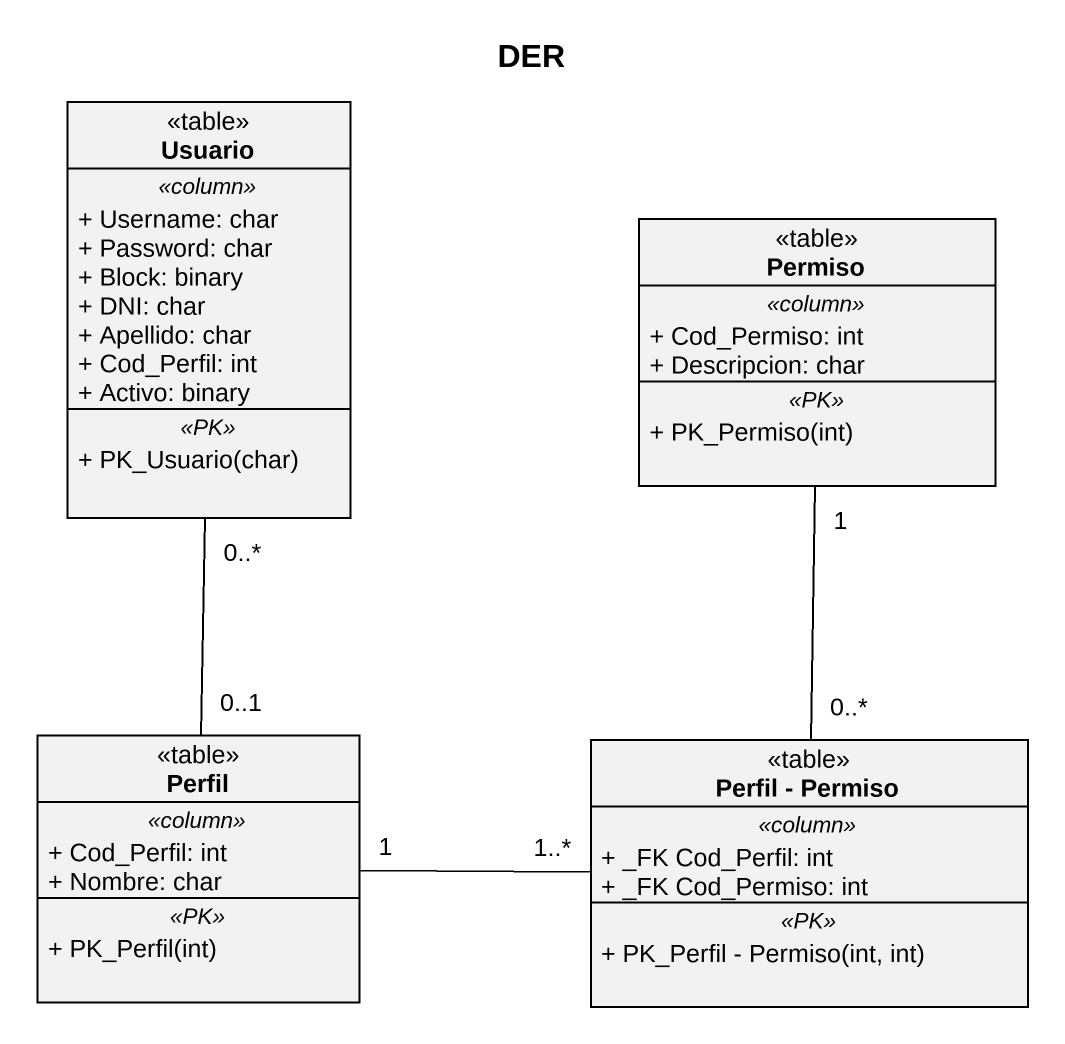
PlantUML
@startuml
title DER
hide circle
hide empty members
skinparam classAttributeIconSize 0
class Usuario <<table>> {
  .. <<column>> ..
  + Username: char
  + Password: char
  + Block: binary
  + DNI: char
  + Apellido: char
  + Cod_Perfil: int
  + Activo: binary
  .. <<PK>> ..
  + PK_Usuario(char)
}
class Permiso <<table>> {
  .. <<column>> ..
  + Cod_Permiso: int
  + Descripcion: char
  .. <<PK>> ..
  + PK_Permiso(int)
}
class Perfil <<table>> {
  .. <<column>> ..
  + Cod_Perfil: int
  + Nombre: char
  .. <<PK>> ..
  + PK_Perfil(int)
}
class "Perfil - Permiso" as Perfil_Permiso <<table>> {
  .. <<column>> ..
  + _FK Cod_Perfil: int
  + _FK Cod_Permiso: int
  .. <<PK>> ..
  + PK_Perfil - Permiso(int, int)
}
Perfil "0..1" -up- "0..*" Usuario
Perfil "1" -right- "1..*" Perfil_Permiso
Perfil_Permiso "0..*" -up- "1" Permiso
@enduml
